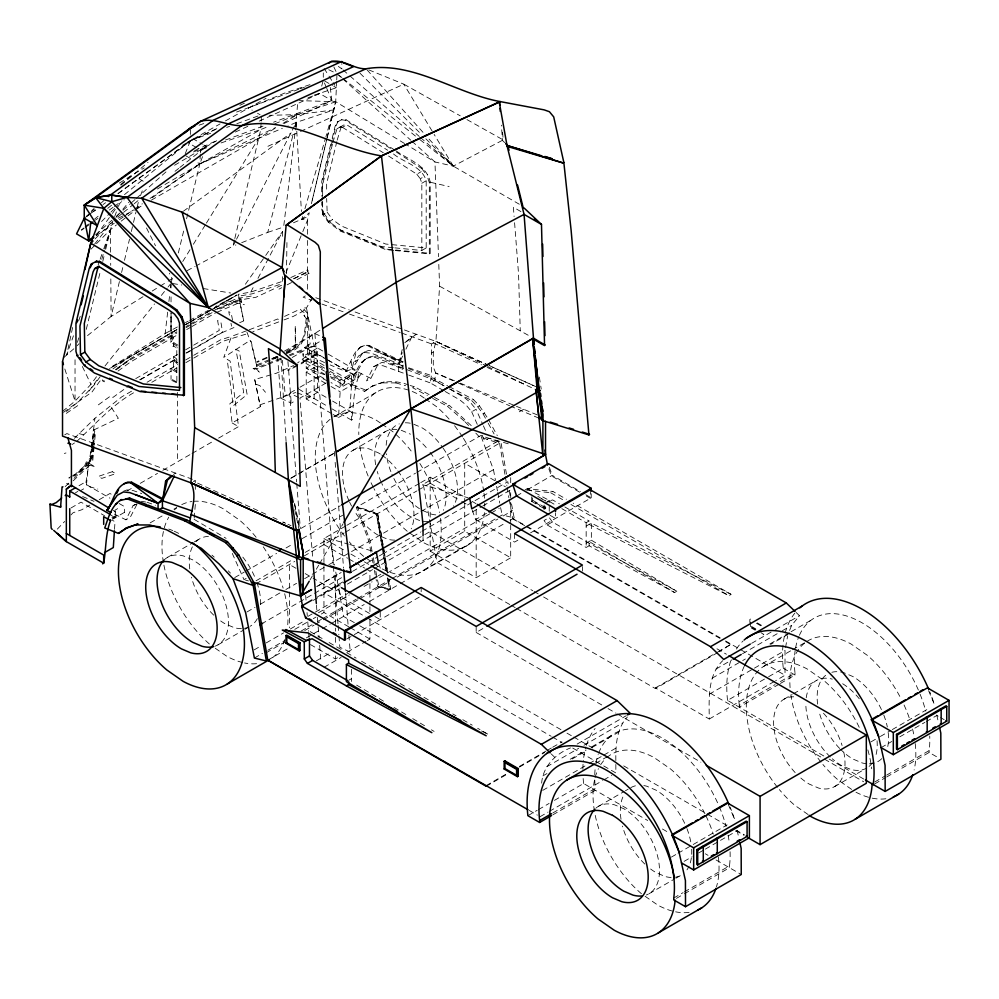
<?xml version="1.0" encoding="UTF-8"?>
<svg xmlns="http://www.w3.org/2000/svg" width="999" height="999" viewBox="0 0 999 999"><rect width="100%" height="100%" fill="white"/><g stroke="black" fill="none" stroke-linecap="round" stroke-linejoin="round"><path stroke-width="0.75" stroke-dasharray="5 3.75" d="M173.014 334.091L171.016 333.004L171.066 312.774L171.016 333.004L109.278 368.756M171.041 301.91L171.054 294.143M171.054 287.924L171.054 283.266M286.463 273.801L286.95 241.658M195.317 504.445L194.106 519.305L191.933 520.566M443.793 390.696L430.332 382.917L431.368 375.562L431.556 343.918L435.901 341.408L487.924 364.947M311.338 361.101L311.288 362.45L308.366 344.73L310.165 344.056L307.292 313.174L302.697 307.792L306.468 308.004L312.899 296.666M200.287 154.083L199.837 163.911L186.026 221.166M200.349 152.685L200.474 149.875L216.733 140.709M234.802 238.524L260.776 129.558L261.101 122.54M261.164 121.129L261.426 115.522M295.716 127.035L297.864 100.574M327.135 137.775L335.714 101.786L336.651 81.481M336.725 79.932L337.013 73.701L341.858 77.547M114.51 529.345L115.01 521.765L112.4 520.254M333.104 414.448L338.474 417.545L340.172 391.77L351.498 385.227L329.295 372.415M351.498 385.227L349.8 411.014L338.474 417.545M408.741 375.075L430.332 382.917L434.69 380.407L435.726 373.039L433.291 367.045L433.291 351.973L435.901 341.408L439.61 286.201L438.736 262.912M73.214 480.769L89.798 465.234L91.359 448.926M91.508 447.427L94.905 418.294L121.716 396.878L132.38 390.721M92.545 446.628L91.533 457.167L86.488 461.463L84.103 467.082L76.848 473.401L73.414 475.137M92.682 445.129L93.694 434.59L94.668 434.865L93.656 445.392M93.144 446.353L91.708 461.276L74.076 476.186M93.282 444.867L94.568 431.443L95.542 431.718L94.256 445.142M93.506 446.903L92.495 457.442L87.462 461.738L85.065 467.357L77.81 473.676L73.239 475.999M94.106 446.628L92.682 461.538L90.222 460.851L75.125 474.313M167.657 312.188L165.16 333.504L110.265 367.632M168.906 301.536L169.805 293.918M170.517 287.824L170.879 284.79M283.816 225.462L295.529 128.571M90.222 460.851L91.708 449.038M91.896 447.552L94.118 429.832L118.344 418.269L110.552 406.218M85.951 482.579L94.118 429.832L93.082 431.031M102.447 379.832L102.298 380.706L104.233 381.83L104.383 380.956L102.447 379.832L99.85 381.118L92.083 391.895L62.525 413.049M306.231 318.531C304.121 336.413 304.22 346.466 285.839 352.647M541.645 783.154C542.832 766.508 555.556 753.82 570.479 747.914M615.846 760.564C615.609 745.566 616.533 728.471 627.384 716.995M717.856 652.522L655.394 688.586L655.394 687.924L709.253 719.018C709.115 699.25 707.267 675.711 722.739 660.651M785.539 647.577L787.637 635.913M72.615 327.51L66.771 354.92L73.451 335.776M119.418 281.581L111.114 316.471L86.438 336.513M121.591 272.477L123.027 266.408M124.475 260.339L129.533 239.098M131.344 231.518L133.142 223.926M133.504 222.415L136.039 211.788M171.328 282.118L172.153 278.684L169.368 273.189M234.44 240.035L232.992 246.104L196.491 265.647M326.773 139.273L311.388 203.771L326.91 138.661M327.135 137.737L335.714 101.723L299.388 100.624M404.52 143.494L335.714 101.723L325.899 136.875M402.222 349.513L398.651 364.373L398.651 371.416L403.009 368.906L403.009 361.863L368.793 345.367C354.583 343.831 351.423 362.387 345.841 371.541L330.207 364.947M358.316 359.553L354.832 361.563L358.666 355.881L364.91 352.535L371.366 353.234L399.525 363.873L400 361.888L368.793 345.367L363.973 345.716L360.04 347.402M86.276 329.358L100.562 270.467M102.76 261.413L104.221 255.369M105.694 249.338L110.452 229.708L116.433 224.937M137.113 207.28L138.886 199.925L134.178 203.759M178.359 252.947L184.191 228.734M330.744 144.193L321.765 181.244L321.765 196.066M332.18 138.274L335.052 126.411L338.024 121.603L335.926 125.911L332.692 139.248M332.33 140.734L322.64 180.744L322.64 195.567M332.467 144.118L322.29 186.126L322.29 199.5M332.829 142.62L337.013 128.759L344.618 124.538L346.753 124.825L387.674 150.25M336.825 141.608L326.648 183.616L326.648 192.532M337.187 140.11L341.371 126.236M345.841 371.541L351.935 369.031L356.268 351.523L360.901 346.903M241.683 242.67L267.744 232.38L293.544 132.967M295.105 126.935L296.278 122.415L333.766 109.927L297.215 114.623L269.206 115.322M321.69 86.114L323.301 80.195M307.455 234.266L307.455 220.28L301.873 219.193L302.747 216.196M304.932 208.716L325.462 138.362M77.422 342.357L78.721 337.912M101.761 259.353L104.371 250.449M104.795 248.976L112.587 222.427M367.932 345.879L399.125 362.4L402.235 352.585M78.596 321.041L81.156 313.674M98.114 265.06L99.663 260.639M100.175 259.166L103.259 250.324M103.771 248.851L110.452 229.708L96.391 243.768M408.766 385.102C394.106 378.971 376.785 381.006 364.598 391.346L350.786 385.914C354.857 373.838 359.915 355.357 375.949 356.119L402.734 366.371M350.786 385.914L352.522 384.902L357.292 371.441L363.236 361.188L367.894 357.43M246.416 330.831L231.543 336.363L223.751 357.417L250.05 340.397L251.248 341.82L256.943 366.708L250.774 341.258M114.648 216.608L117.907 207.892M118.456 206.431L119.543 203.534L124.251 199.7M140.522 195.567L143.244 188.299M202.56 156.643L199.837 163.911L150.637 198.888M185.265 153.721L190.359 140.672L190.359 136.001M358.504 377.01C353.159 390.659 353.996 405.806 351.498 420.104L330.145 407.779M214.373 308.179L239.048 297.615L238.349 294.268L250.774 292.083L282.492 281.318L283.654 278.484M285.976 272.802L302.235 233.054M302.809 231.631L307.455 220.28L309.253 212.775L301.873 219.193M796.178 612.512L799.475 615.709L791.695 625.337L787.899 634.452L770.616 644.43M135.277 504.37L133.104 505.631L125.924 519.792L112.4 513.111M136.9 504.42L130.27 517.27L125.924 519.792M378.047 364.21L373.688 366.733L366.508 380.894L370.866 378.371L378.047 364.21L381.955 362.462L387.6 363.311L403.009 368.906M402.622 356.094L398.651 364.373L402.922 365.834M405.919 349.188L411.863 336.763L416.208 334.24L403.596 343.781M235.814 240.609L232.992 246.104L235.889 244.967M236.513 239.236L296.278 122.415L287.912 125.961M250.774 292.083L253.659 286.576M257.979 278.334L282.492 231.593L282.492 239.36M310.027 579.919L312.375 575.899M316.321 569.23L318.669 565.209M319.48 563.873L343.094 523.776M182.755 261.476L190.097 249.563M193.369 244.268L205.607 224.413M206.418 223.089L258.641 138.386L276.648 127.298M370.866 378.371L351.935 369.031L362.15 353.871L365.022 351.76L368.394 350.524L374.85 351.223L403.009 361.863L399.525 363.873M245.404 284.24L264.835 256.668M265.722 255.407L282.492 231.593M89.086 391.034L96.841 380.282M96.166 235.752L111.451 214.685M112.35 213.449L117.745 206.006M62.525 411.413L75.037 401.099L90.959 384.34L97.19 375.761M100.187 376.623L93.956 385.214L78.034 401.96L65.534 412.262L65.534 413.898L80.557 403.696M361.401 373.701L358.466 377.46L340.172 387.849L331.031 382.567M94.63 244.056L113.012 220.966M329.295 368.494L351.498 381.306L351.498 373.626L340.172 387.849L340.172 380.157L329.732 374.126M104.97 366.021L154.533 303.958M161.338 295.429L167.17 288.124M168.144 286.913L170.08 284.478M115.959 217.47L118.906 213.973M122.827 209.303L128.721 202.31M77.11 345.754L79.108 343.668M57.318 529.12L64.673 521.478M70.979 514.922L73.089 512.737L81.731 509.777L89.798 505.119M91.658 210.801L93.781 208.691M101.548 221.528L110.015 213.062M111.076 212L117.432 205.644M95.005 238.961L111.95 222.028M90.984 249.176L95.305 244.855M306.106 356.306L297.527 363.012M74.313 438.349L94.905 418.294M76.711 441.471C95.217 424.275 112.325 404.52 134.678 392.182M65.172 486.588L69.593 482.442M74.013 478.296L88.387 464.835L86.376 485.851L97.79 489.06M112.587 518.718L116.458 515.122M86.538 216.159L89.972 213.062M91.121 212.038L94.555 208.941M101.423 202.76L103.721 200.699M120.904 185.252L148.064 162.3M95.679 234.715L111.863 220.255M116.496 216.121L130.37 203.721M131.518 202.697L134.99 199.588M136.151 198.564L168.519 169.63M63.436 357.817L76.111 346.803M404.782 342.782L411.863 336.763M81.344 229.957L83.741 227.997M84.94 227.01L88.536 224.063M94.53 219.168L98.114 216.221M107.705 208.366L112.5 204.445M124.475 194.63L190.359 140.672L193.307 138.936L202.447 144.206M120.592 184.515L132.355 174.95L144.218 167.932M117.72 217.145L122.415 213.324M123.601 212.362L133.004 204.708M308.366 344.73L302.173 349.75L289.161 354.92M309.053 345.554L302.859 350.562L289.847 355.731M121.216 221.129L141.808 205.17M175.037 171.291L178.646 168.431M179.857 167.47L206.368 146.478L203.759 144.967M84.241 218.219L96.728 209.091M117.957 193.581L190.359 140.672L218.644 127.81M86.751 216.396L95.529 210.015M103.047 204.545L105.557 202.722M118.094 193.606L193.307 138.936M81.581 230.22L84.103 228.384M85.365 227.472L89.136 224.725M95.417 220.155L97.939 218.319M109.253 210.077L113.024 207.342M114.286 206.418L121.828 200.924M183.354 211.251L291.159 132.892M112.974 368.918L129.096 357.205L177.585 329.208M116.084 369.917L128.484 360.914L176.873 332.979M118.019 371.041L130.432 362.025L172.402 337.787L172.402 343.281L176.848 345.841L176.848 348.676L176.211 348.301L177.36 347.64M98.364 404.857L110.552 396.016L112.962 397.402L127.66 386.738M286.576 353.509C304.945 347.327 304.845 337.275 306.968 319.393L304.046 315.534L307.292 313.174M128.646 360.202L114.947 370.08L131.031 358.329L176.898 331.843M96.404 235.602L114.286 223.214M119.393 219.68L123.227 217.02M124.5 216.134L133.441 209.94M134.715 209.053L142.37 203.746M150.037 198.439L199.837 163.911L260.776 129.558L269.181 126.111M364.598 391.346L373.364 385.502M72.253 444.455L74.488 442.957M119.356 183.104L132.355 174.95M286.051 351.536L321.441 329.295M142.957 296.753L111.114 316.471L110.802 276.186M152.248 291.009L158.878 286.9M160.202 286.076L166.845 281.968M168.169 281.144L172.153 278.684M283.079 123.327L297.215 114.623L335.714 101.786M286.114 352.572L295.242 346.99L295.242 325.761L295.704 347.552L286.588 353.134M182.455 145.342L189.048 141.446M174.575 165.26L206.368 146.478M157.43 188.973L199.837 163.911L275.674 127.522M136.763 208.754L143.381 204.845M151.336 200.15L258.641 138.386L282.342 128.334M290.784 478.396L335.302 452.609M394.692 149.987L346.091 119.78L341.558 119.78L345.217 120.28L391.196 148.863M345.217 120.28L346.091 119.78M337.013 128.759L344.618 124.538M340.259 127.048L342.407 127.335L346.753 124.825M396.004 150.812C408.254 159.653 426.773 165.16 430.194 181.955L430.194 253.346L386.775 249.163L341.121 230.582L331.131 223.139L330.269 223.639L323.014 213.886L323.888 213.374L322.64 208.903L322.64 201.498M393.656 250.412L385.901 249.663L340.247 231.081L328.246 222.065L322.814 214.76L327.173 212.238L326.648 198.476M328.246 222.065L332.605 219.555L341.121 225.911L385.701 244.043L426.186 247.952L426.186 180.744C421.928 165.859 403.496 162.587 392.944 153.534M396.453 152.123L421.753 168.544L422.627 168.044M388.599 156.044L416.845 174.188L421.203 171.678M394.842 247.864L421.828 250.474L421.828 183.254L420.267 178.759L424.625 176.249M395.204 250.562L429.32 253.858L429.32 182.455L426.848 175.349L427.722 174.85M421.828 183.254L426.186 180.744M429.32 182.455L430.194 181.955M185.452 324.663L190.697 321.641M192.008 320.879L211.688 309.515M110.514 368.069L177.847 329.195L171.016 333.004L171.054 312.787M210.115 310.564L185.914 324.538L188.524 322.927M211.463 309.79L237.013 295.042L215.309 306.618M186.076 326.548L188.699 325.025M190.01 324.275L211.001 312.15M186.051 327.672L191.308 324.638M192.62 323.888L212.287 312.525M171.628 336.001L173.564 337.125L177.497 334.852M186.676 329.545L190.622 327.272M191.933 326.523L215.547 312.887M170.467 342.158L171.628 341.496M172.889 343.556L174.038 342.894M172.889 346.391L174.038 345.716M135.739 378.609L177.51 354.495M185.589 349.825L192.32 345.941M193.669 345.167L219.268 330.382L217.632 320.554L220.954 322.465L222.59 332.305L193.331 349.2M139.635 379.82L176.698 358.429M186.014 353.047L189.997 350.749M191.333 349.975L219.268 333.853L233.966 327.547M140.297 379.82L177.36 358.416M186.676 353.034L191.995 349.962M177.66 362.437L176.848 362.912L172.889 360.627M147.053 382.255L177.71 364.548M185.714 359.927L192.382 356.081M193.706 355.319L220.379 339.922L231.543 336.363M151.798 382.305L176.673 367.944M185.901 362.612L192.482 358.816M193.806 358.054L222.789 341.308L248.526 333.341M64.698 434.84L66.871 433.591L192.507 479.283M305.282 295.941L303.109 297.202L311.8 300.362M176.723 382.068L171.628 379.121L170.467 379.782L177.422 383.129M421.828 250.474L426.186 247.952M429.32 253.858L430.194 253.346M284.44 351.124L314.885 333.541L322.689 337.175M292.195 357.492L321.316 340.684M79.008 485.701L83.666 483.017L109.952 498.189M324.538 362.562L307.667 354.807L315.272 351.211M75.512 492.744L77.847 491.396M303.609 361.064L317.532 353.022M81.044 490.359L83.666 488.861M303.609 361.875L317.532 353.833L314.136 351.873M324.063 365.472L317.532 361.7L306.218 368.244L306.218 360.364M70.991 507.967L81.044 502.16L104.558 515.734M331.755 413.661L306.218 398.926L306.218 372.165L317.532 365.622L324.063 369.393M99.213 499.687L109.965 493.481L112.512 494.955M218.594 438.124L238.511 426.623L230.132 361.089L227.173 359.39L233.204 405.831L247.128 394.468L239.285 351.173L235.864 349.2L243.706 392.495L229.782 403.858L232.13 422.939L260.364 406.643L254.733 379.52L276.086 373.326L293.606 365.559M277.535 356.718L280.844 398.264L298.726 387.937M300.025 387.187L318.319 376.623L327.422 380.869M361.551 353.771L365.022 351.76M126.96 491.021L133.604 487.187M140.247 483.354L157.505 473.389M162.812 470.329L190.697 454.22M192.033 453.459L213.274 441.196M350.487 362.063L351.348 361.563L351.935 369.031M361.501 362.2L363.236 361.188M280.844 398.264L291.246 403.109L296.241 400.224M326.099 382.979L299.975 398.064L312.849 559.852M366.146 358.429L375.949 356.119M173.451 474.4L175.624 473.151M306.218 398.926L317.532 392.382L317.532 365.622M117.62 508.653L115.01 510.164L115.01 517.844L110.764 517.42M337.562 381.668L351.498 373.626M355.544 372.452L357.292 371.441M329.895 371.216L344.355 379.558L358.279 371.516L358.279 377.547L325.374 358.541M112.487 519.293L124.413 512.387M392.42 364.098L394.168 363.099M399.125 362.4L403.009 361.863L380.407 353.196M431.556 352.972L433.291 351.973M371.616 386.513L384.116 381.88M150.15 522.877L163.349 515.259M173.901 509.165L176.536 507.642M375.986 392.482L332.442 417.632A89.086 51.436 60 0 1 376.448 420.279L380.669 423.214M382.38 382.879L395.804 382.904L397.552 381.905M352.622 419.443L351.498 420.104L351.498 411.988L332.317 400.924M429.083 394.555L414.36 386.7L412.624 387.712L427.347 395.554M374.213 357.118L430.994 378.871L432.742 377.859L447.664 385.826M291.071 477.997L297.802 474.113M299.151 473.326L334.141 453.134M167.507 557.38L193.007 542.657M194.355 541.883L199.725 538.786M352.997 450.299L385.214 431.693M432.692 398.414L447.415 406.256L449.163 405.244L472.24 426.523M450 388.998L471.728 400.574L473.464 399.575L479.433 405.806L487.724 418.194M471.728 400.574L477.684 406.805L479.433 405.806M445.142 391.471L459.94 400.012L465.971 404.895L471.678 411.813L476.036 409.29L482.792 424.45M447.415 406.256L465.172 421.903L466.908 420.891M477.684 406.805L483.041 413.836L484.79 412.824M301.223 528.296L340.372 505.694M519.305 411.8L523.663 409.29M234.703 577.584L244.168 572.127M245.517 571.353L276.586 553.409M286.039 547.952L292.794 544.043M302.26 538.586L342.782 515.184M370.979 552.147L368.981 541.52L356.293 507.392L415.534 473.189M416.883 472.402L480.769 435.527L500.974 442.357L506.481 474.15M246.166 578.384L243.993 579.645L231.706 552.085M348.913 626.91L323.951 612.499L323.951 538.536L345.467 526.111M346.803 525.337L419.43 483.404M420.779 482.629L430.182 477.197L465.209 497.415M256.019 580.806L293.231 559.315M305.195 552.41L329.121 538.598L348.301 544.118M509.777 604.52L436.975 562.487L423.776 486.925L422.54 484.665L498.301 440.921L499.537 443.194L505.057 474.975M255.931 583.841L294.742 561.426M304.033 556.056L344.068 532.954M345.417 532.167L416.82 490.946M418.169 490.159L500.974 442.357M246.99 611.95L255.032 607.305M260.389 604.208L280.507 592.607M285.864 589.51L296.591 583.316M304.633 578.671L327.422 565.509M328.758 564.747L350.212 552.36M351.548 551.585L368.981 541.52M372.127 551.485L370.13 540.859L419.73 512.225M421.066 511.451L493.456 469.655L480.769 435.527M317.844 585.951L340.434 572.914M316.621 586.675L341.183 572.502M217.994 644.842L243.506 630.119M244.842 629.345L248.876 627.01M261.426 623.963L344.443 576.023M352.485 571.391L377.959 556.68M379.295 555.906L383.316 553.583L382.792 550.561M383.316 546.903L387.699 572.664L384.478 552.922L420.666 532.017M422.003 531.243L507.804 481.718L508.304 484.752M342.769 581.967L323.951 592.832L365.809 616.995M379.083 561.001L423.464 535.377M424.812 534.602L430.182 531.493L532.804 590.746M317.332 597.002L337.425 585.402L340.097 586.937M313.224 600.374L342.47 583.491M339.398 588.748L335.414 591.046L313.074 578.146M347.365 584.14L372.59 569.58M373.913 568.818L481.481 506.705M482.817 505.944L510.689 489.847L510.689 500.661M525.012 489.922L527.235 488.636L552.909 491.471L566.408 499.263M307.779 616.483L347.652 593.468M378.221 575.824L380.881 574.288M472.252 510.177L475.624 519.58L487.587 512.674M516.558 495.954L522.14 492.732M527.272 489.772L552.26 475.337L580.469 491.633M254.121 649.899L260.826 646.028M266.184 642.931L283.616 632.866M290.309 629.008L305.057 620.491M318.469 612.749L349.3 594.954M364.048 586.438L372.09 581.793M359.94 598.676L389.235 581.755L388.736 578.721L390.834 589.123L378.858 586.163L377.26 578.808L489.86 513.798M491.208 513.024L499.25 508.379M294.742 629.37L308.017 621.703M313.324 618.631L315.984 617.095M321.291 614.035L323.951 612.499M430.182 523.376L430.182 551.161L464.71 531.231L510.689 557.792L510.689 525.362M254.383 658.041L262.425 653.396M267.782 650.299L285.214 640.234M301.298 630.956L312.025 624.762M317.382 621.665L321.403 619.343M322.739 618.568L356.256 599.213M357.605 598.451L390.921 579.208M392.27 578.433L496.828 518.069M498.164 517.295L502.185 514.972L514.16 517.919L511.063 501.448M266.096 652.846L284.865 642.007M304.732 630.544L314.048 625.174M315.372 624.4L322.402 620.342M323.351 619.792L358.591 599.45M397.277 577.11L497.839 519.055M503.159 515.984L512.562 510.551M531.693 496.79L531.693 501.398L532.43 500.974L545.691 508.628L545.691 505.556M526.523 490.084L550.686 492.757L552.909 491.471M267.695 660.214L289.148 647.827M306.343 637.899L321.316 629.258M322.29 628.696L330.269 624.088M331.593 623.326L364.21 604.495M369.58 601.398L398.888 584.477M400.224 583.703L504.782 523.339M510.077 520.279L514.16 517.919M424.026 570.417L467.569 545.279M549.238 511.313L549.238 500.437L547.015 501.71L552.647 499.925L559.403 503.821M545.466 502.972L552.647 499.925M531.693 501.398L544.954 509.065L545.691 508.628M346.74 638.985L419.842 596.778M475.624 519.58L514.585 542.082L518.581 539.772M530.544 532.867L591.221 497.839L591.221 493.756M552.385 521.99L549.238 517.519L544.055 520.516L547.202 524.975L552.385 521.99L591.346 544.48L676.81 591.271L674.587 592.544L589.123 545.766L589.123 541.495L674.587 592.544M316.333 660.876L330.706 652.584M310.452 644.567L335.414 658.978L339.398 656.68M347.365 652.085L365.946 641.358M367.282 640.584L369.93 639.048L369.93 618.98M430.182 551.161L476.173 577.709L510.689 557.792M324.126 667.232L341.109 657.429M561.85 508.653L586.163 522.689L589.123 520.979L589.123 524.4L728.933 595.666L731.156 594.38L573.164 503.159M586.163 526.111L591.346 523.114L731.156 594.38M348.626 680.344L351.586 678.633M586.163 543.206L591.346 540.209L591.346 523.114M547.202 524.975L586.163 547.477L591.346 544.48M476.173 626.423L476.173 632.454L485.589 627.022M750.586 619.043L749.849 619.467L749.849 622.539M755.893 629.795L750.586 626.735L749.849 627.16L755.157 630.219M486.213 785.589L507.48 773.313M519.443 766.408L546.028 751.061M547.352 750.299L551.336 747.989M552.672 747.227L561.975 741.857M655.394 687.924L716.533 652.622M717.856 651.847L731.156 644.18L719.193 651.748M486.213 786.263L508.803 773.214M519.443 767.082L544.692 752.497M763.111 634.815L763.848 634.39L761.201 632.854M577.135 744.08L626.311 715.684M751.623 643.331L774.225 630.282M775.549 629.52L799.475 615.709M546.753 766.757L578.658 748.338M583.978 745.266L622.527 723.014M715.933 669.08L731.892 659.877M742.519 653.733L781.068 631.48M782.392 630.706L791.695 625.337M570.217 759.24L586.138 750.049M591.445 746.99L611.351 735.501M769.867 643.98L789.772 632.479M791.096 631.718L811.001 620.229M542.957 775.861L546.94 773.563M572.202 758.978L586.813 750.536M592.132 747.477L618.718 732.13M712.137 678.196L741.37 661.313M742.707 660.539L745.366 659.003M542.732 790.371L587.924 764.285M589.26 763.511L602.547 755.843M603.883 755.069L615.846 748.164M709.253 694.23L753.121 668.905M754.445 668.144L785.014 650.486L785.014 675.274L775.711 680.644M595.729 763.361L607.604 756.505M763.511 666.495L791.22 650.499M792.544 649.737L804.42 642.881M527.884 815.684L537.175 810.326M538.498 809.565L549.113 803.433M554.433 800.361L583.616 783.516L647.677 820.491M823.788 755.981L727.547 700.411L767.357 677.434M768.681 676.673L783.278 668.244A112.537 64.972 60 0 1 784.814 634.502M540.084 816.695L548.051 812.087M549.388 811.325L602.547 780.631M603.883 779.857L611.85 775.249M709.253 719.018L774.387 681.418M552.897 812.911L595.367 788.398A95.767 55.295 60 0 1 594.717 776.173M779.095 684.215L739.285 707.192L739.285 705.306L775.112 684.615M780.419 681.555L795.017 673.126A95.767 55.295 60 0 1 795.092 650.973M552.897 814.809L595.367 790.296L595.367 788.398M780.419 683.441L795.017 675.024L795.017 673.126M598.563 806.255L624.075 791.533M625.424 790.758L628.109 789.21M784.053 699.163L792.107 694.517M793.456 693.743L816.283 680.569M671.415 857.092L676.723 854.033M678.046 853.258L727.147 824.912M871.066 741.82L879.033 737.225M880.356 736.463L890.971 730.331M892.307 729.57L926.81 709.64M684.115 861.363L692.082 856.767M698.713 852.934L704.02 849.874M705.356 849.113L737.2 830.718L744.517 834.939M881.13 747.627L891.745 741.495M899.699 736.9L924.912 722.339M926.248 721.578L936.862 715.446L939.297 716.857M649.063 893.718L674.575 878.983M675.911 878.208L681.281 875.112A50.499 29.158 60 0 1 675.474 877.184M834.552 786.625L864.085 769.567M673.763 898.014L683.054 892.656M684.377 891.895L729.495 865.846A95.767 55.295 60 0 0 730.057 851.323M874.749 781.98L885.364 775.848M886.687 775.087L929.157 750.574A95.767 55.295 60 0 0 929.719 736.051M676.423 898.376L683.054 894.542M684.377 893.78L729.495 867.731L729.495 865.846M874.749 783.878L885.364 777.746M886.687 776.972L929.157 752.459L938.286 757.729M189.872 322.153L208.716 311.313M214.111 308.216L237 295.042M72.59 475.761L68.781 477.934L70.267 478.359M196.566 147.615L187.412 142.333L220.03 123.938M225.437 120.904L266.071 98.314M187.025 270.717L195.13 266.371M177.36 326.973L165.16 333.504L167.77 335.015M185.489 322.602L188.199 321.154M189.548 320.429L208.529 310.252M337.15 122.103L342.432 119.281M281.581 285.264L255.981 297.265L240.509 299.912L217.72 310.002M293.818 278.808L307.455 271.628L308.928 273.376L295.304 280.544M278.958 289.161L281.681 287.724M287.125 284.852L293.943 281.268M502.597 132.255L503.196 139.922L453.296 166.134L434.952 161.963L405.844 144.293M297.153 365.921L288.137 370.567L287.612 369.955L303.072 361.975L303.072 353.521L303.596 362.6L298.439 365.259M118.282 218.257L124.887 214.86M126.199 214.186L134.116 210.115M284.103 123.476L331.868 100.562L329.832 83.966M239.897 105.27L245.517 102.697M187.412 142.333L218.556 128.097M194.543 150.674L217.033 140.397M235.314 132.043L247.964 126.274M259.216 121.129L319.668 93.519L331.868 100.562L273.576 122.19M267.919 146.304L299.051 132.068M300.474 131.418L403.796 84.166L460.214 115.809M322.789 351.024L314.136 346.029L307.667 348.976L326.486 359.415M290.809 277.56L307.455 269.992M293.694 278.659L308.928 271.74L307.43 270.017M373.688 366.733L377.597 364.972L383.241 365.821L407.292 374.55M133.104 505.631L137.013 503.883M266.883 357.317L256.843 361.725L257.305 362.287L267.357 357.879M258.641 138.386L199.837 163.911L194.793 161.001M217.32 309.016L240.984 298.738L241.733 302.447L239.797 301.336M277.41 356.318L255.744 365.284M278.134 357.18L256.468 366.146M271.641 358.803L276.91 356.543M272.115 359.365L277.372 357.105M293.456 222.802L308.379 216.408M239.673 322.677L243.731 320.929L239.036 298.177L254.508 295.529M214.935 309.877L240.984 298.738M216.908 312.3L241.583 301.735L239.648 300.624L239.847 295.991L252.272 293.806L282.555 283.541M283.953 319.93L293.444 316.346L302.335 311.613L306.468 308.004L314.136 346.029L307.667 348.751L302.909 347.09M274.787 123.814L297.215 114.623M280.482 358.366L255.894 368.119L253.159 368.444L259.528 372.127M253.159 368.444L256.581 368.943L266.708 364.922M268.157 364.348L282.617 358.604M249.263 329.745L277.772 318.956L279.882 321.466L252.797 331.718M284.553 316.396L300.224 309.103L302.335 311.613L307.667 313.973L307.667 356.206M298.801 89.273L233.866 113.037M300.237 88.749L304.57 87.138M193.444 151.923L208.017 146.516M225.499 140.022L263.386 125.974M123.576 491.171L126.935 489.935L133.391 490.634L141.733 493.593M190.359 140.672L210.702 133.254M226.686 127.422L229.595 126.361M236.85 123.714L258.654 115.772M308.042 97.752L319.668 93.519M199.063 125.187L206.306 122.665M260.002 404.82L295.629 392.495M267.744 232.38L283.629 226.998M206.368 147.889L200.474 149.875L197.864 148.364M221.066 142.932L260.776 129.558M309.977 84.64L284.802 93.032L248.364 107.979L252.285 110.24M314.161 95.142L336.363 87.737L333.104 82.58M64.361 453.434L65.984 452.972M393.344 247.715L381.343 246.553L336.763 228.421M141.371 501.361L145.604 501.998M172.59 283.516L181.756 285.015M203.172 288.511L230.694 293.019M430.781 182.367L449.125 186.538M226.086 300.549L244.418 304.72M509.128 499.238L512.737 518.743L525.561 525.486M378.284 586.5L390.259 589.447L387.887 577.547M79.171 433.616L83.516 434.84M89.798 465.234L94.143 466.446M410.164 385.502L414.36 386.7M395.804 382.904L405.619 385.714M508.279 443.806L488.923 438.224L484.577 440.746L482.117 435.227M422.54 484.665L468.269 497.839M349.775 544.542L376.323 552.197M245.479 580.069L248.451 580.931M297.053 392.957L314.136 398.539L328.821 407.005M66.558 483.541L68.993 484.34M383.166 545.354L377.647 513.561L357.442 506.73L370.13 540.859M356.868 507.055L377.073 513.898L382.992 548.751M356.293 507.392L376.486 514.223L382.53 549.05M408.616 367.782L431.368 375.562M324.613 374.7L306.218 368.244L324.5 378.796M330.269 376.685L340.172 380.157M256.144 384.315L259.915 385.664L265.472 392.257M315.809 297.727L349.275 309.902M355.095 312.013L435.901 341.408L487.674 364.972M321.953 304.058L343.706 311.975M349.5 314.073L400.262 332.542M401.71 333.067L431.556 343.918M147.015 502.21L155.419 505.257M408.454 368.569L432.742 377.859M352.522 384.902L366.333 390.334M368.843 69.905L403.796 84.166L433.341 133.079M454.47 380.769L435.726 373.039L452.784 380.594M460.227 383.141L515.009 405.731M516.446 406.318L540.172 416.096M538.936 418.169L511.088 406.393M82.617 496.553L93.981 501.336M401.223 430.257L410.464 434.19M422.789 510.539L431.019 514.035A50.499 29.158 60 0 0 439.635 514.897M285.677 523.264L282.804 522.04L291.021 525.661M458.479 383.117L509.665 405.769M489.323 365.584L537.125 387.212L489.073 365.609M433.291 342.919L481.481 364.847M487.137 367.42L535.951 389.635M265.846 514.21L193.581 481.318L195.317 480.307L195.317 484.84M272.939 517.432L277.185 519.368M298.676 397.465L289.573 393.219L296.628 481.88M328.783 69.755L334.265 72.378M435.901 341.408L486.263 365.821M487.662 366.496L526.823 385.477M481.506 730.981L488.436 734.515L477.634 728.271M449.026 386.551L473.464 399.575M430.994 378.871L444.567 386.101M434.44 397.402L449.163 405.244M527.235 488.636L549.238 500.437M541.508 498.763L545.641 500.974L537.737 496.341M327.822 360.139L353.371 374.35L353.371 380.382L346.578 376.461M439.61 286.201L530.706 336.626M466.933 119.58L503.196 139.922M324.613 80.956L332.442 85.477M333.753 86.226L336.363 87.737M519.318 204.246L453.296 166.134L418.169 138.212M520.929 211.601L513.386 207.243L514.098 216.533M257.505 113.249L260.115 114.76M138.886 178.721L145.417 182.492M434.69 380.407L444.105 385.851M449.5 388.961L464.298 397.502L470.329 402.372L476.036 409.29M585.851 494.73L591.221 497.839M579.607 492.132L551.386 475.849L548.014 466.446M586.326 496.016L590.347 498.339L590.347 489.822M328.047 354.058L358.279 371.516M324.063 357.792L317.532 354.021L303.609 362.063L324.5 374.126M940.521 717.557L944.167 719.667M550.686 492.757L564.185 500.549M570.941 504.445L728.933 595.666M324.638 368.169L303.609 356.031L317.532 347.989L317.532 361.7M564.81 506.943L589.123 520.979M306.218 360.552L324.5 371.116M549.687 501.635L556.443 505.531M757.217 622.864L762.524 625.936M756.48 623.301L763.111 627.122M331.031 377.897L344.355 385.589L344.355 379.558M751.41 626.361L756.568 629.333M544.905 507.367L533.216 500.611L533.216 497.577M494.93 480.744L464.71 463.299L464.71 501.898M496.241 481.506L505.432 486.813M306.218 372.165L325.811 383.479M331.031 386.488L340.172 391.77M550.149 515.347L555.519 518.456L555.519 513.011M314.136 390.422L326.948 397.814M783.278 668.244L795.017 675.024M526.91 526.261L720.154 637.824M725.561 640.946L785.014 675.274M512.737 518.743L524.862 525.749M526.211 526.523L720.366 638.623M725.761 641.733L731.156 644.842M471.953 501.298L475.986 503.633M430.182 483.229L460.414 500.674M461.725 501.436L468.294 505.219M716.97 648.801L726.385 654.233M170.467 336.675L172.402 337.787M177.997 345.179L173.564 342.62L173.564 337.125M176.211 359.078L176.848 359.453L176.848 383.466M174.038 359.965L176.686 361.488M174.038 369.455L176.686 370.991M172.889 370.13L176.848 372.415M829.158 759.078L864.035 779.22M534.153 591.52L538.211 593.856M543.606 596.977L823.114 758.353M824.462 759.128L863.623 781.73M232.13 422.939L238.511 426.623M511.126 605.294L515.172 607.629M516.52 608.416L655.394 688.586M323.951 538.536L345.504 550.973M350.886 554.083L358.966 558.753M364.36 561.863L369.755 564.972M323.951 544.567L347.602 558.216M348.913 558.978L354.17 562.012M355.482 562.774L364.672 568.081M365.996 568.843L369.93 571.116L369.93 581.918M476.173 632.454L602.659 705.481M608.041 708.578L616.108 713.249M617.457 714.023L700.873 762.187M296.004 568.281L289.435 564.497L289.435 627.797M305.195 573.601L311.763 577.385M369.493 613.436L341.283 597.152L337.425 585.402M374.875 616.545L380.244 619.642L380.244 610.114M367.157 617.782L561.588 730.032M566.995 733.154L572.39 736.275M573.751 737.05L592.644 747.964M623.701 765.896L706.068 813.448M707.417 814.235L726.323 825.149M735.776 830.606L743.88 835.276M194.106 519.305L226.124 538.349M88.936 463.249L95.317 466.933M572.752 748.076L602.372 765.172M603.721 765.958L615.846 772.951L615.846 762.112M354.345 622.639L343.556 616.42L335.614 571.141M359.74 625.761L551.186 736.288M552.534 737.075L561.975 742.519M350.224 627.672L369.93 639.048M119.156 503.508L124.413 506.543L124.413 512.574M113.124 510.439L115.397 511.75L115.397 517.782L108.604 513.861M662.437 829.008L669.143 832.879M705.356 853.795L708.041 855.344M716.083 859.989L741.246 874.512M310.19 631.605L323.688 639.397M329.096 642.519L341.246 649.537M346.653 652.659L356.094 658.116M361.501 661.226L375 669.03M376.348 669.805L391.208 678.383M392.557 679.158L407.417 687.737M408.766 688.511L439.822 706.443M445.217 709.565L456.019 715.796M462.774 719.705L472.227 725.162M529.27 810.451L537.387 815.134M185.964 155.894L193.531 160.265M591.346 540.209L676.81 591.271M356.643 685.127L386.014 702.684M394.031 707.467L407.38 715.446M412.724 718.631L426.073 726.61M431.418 729.807L434.09 731.393M298.614 388.986L314.136 398.539L314.136 346.029M342.407 127.335L383.316 152.772M424.213 398.077L419.992 395.142A89.086 51.436 60 0 0 358.803 434.59M425.424 398.913L436.351 406.531A89.086 51.436 60 0 1 449.787 419.892M381.88 424.051L392.807 431.668A89.086 51.436 60 0 1 412.887 453.271M851.635 789.41L838.273 780.107A89.086 51.436 60 0 1 822.901 764.472M409.64 532.929L423.564 542.632A89.086 51.436 60 0 0 484.74 507.904M808.091 814.547L794.729 805.256A89.086 51.436 60 0 1 779.357 789.61M366.096 558.066L373.376 563.136M374.6 563.985L378.234 566.52M645.104 896.278L657.817 905.131A89.086 51.436 60 0 0 672.752 911.175M215.26 648.251L226.761 656.256A89.086 51.436 60 0 0 242.994 662.624M338.336 66.421L341.833 68.881L341.833 63.561M343.069 78.509L416.958 137.25M343.007 69.905L348.876 75.025M350.05 76.049L419.268 136.451M420.442 137.475L453.296 166.134L434.14 134.403M211.975 555.132L214.186 557.092M337.013 73.701L341.621 77.847M342.769 78.896L410.764 140.16M411.913 141.196L434.952 161.963L438.499 256.693M551.236 753.933L554.532 757.117M504.657 142.595L502.559 140.534L501.361 125.2M360.015 73.227L421.466 134.44M425.861 138.811L453.296 166.134L427.322 137.15M465.172 421.903L470.504 427.522M475.836 433.154L479.033 436.526L499.225 443.369L497.752 440.684M228.309 570.841L230.444 573.089M367.083 69.918L426.286 136.001M307.43 271.641L308.928 273.376M304.046 315.534L304.77 316.396M256.581 368.943L258.704 371.453M421.753 168.544L426.848 175.349M416.845 174.188L420.267 178.759M327.173 212.238L332.605 219.555M323.888 213.374L331.131 223.139M324.113 68.419L328.196 74.85M329.021 76.149L332.28 81.294M488.461 419.543L497.29 435.651M483.041 413.836L487.462 421.89M488.199 423.226L494.08 433.966M329.121 538.598L330.357 540.859L334.565 565.084M146.478 227.947L155.494 245.779M82.343 366.483L90.959 384.34M333.853 66.933L336.388 72.34M483.404 425.824L486.476 432.717M471.678 411.813L478.434 426.96M928.558 690.621L934.377 704.382A112.537 64.972 60 0 0 929.794 691.857M728.321 804.507L734.727 819.655A112.537 64.972 60 0 0 730.132 807.13M324.438 82.917L326.161 86.988M326.723 88.337L331.868 100.562M246.928 332.192L250.05 340.397M549.363 467.282L552.26 475.337M378.833 564.11L380.282 568.144M64.835 368.993L75.037 401.099L75.037 357.58M323.014 213.886L321.765 209.403L321.765 201.998M322.814 214.76L322.29 200.986M936.75 714.959L938.448 722.514M737.087 830.231L738.785 837.786M500.586 507.604L502.185 514.972M388.087 582.417L387.337 577.872L389.685 589.785L377.709 586.838L376.111 579.47M294.555 503.284L300.012 528.908M294.792 509.69L298.639 527.772M254.733 379.52L260.364 406.643M239.036 298.189L243.731 320.929M294.58 504.745L299.438 528.808M232.567 320.292L231.181 313.037L228.759 311.638L229.87 317.445M230.994 323.251L231.543 326.149M493.456 469.655L495.454 480.282M496.59 486.351L497.452 490.909M497.739 492.42L499.737 503.046M373.264 557.554L374.413 563.623M375.836 571.216L377.26 578.808M372.115 558.216L372.964 562.774M374.4 570.367L375.249 574.912M505.319 476.486L506.868 485.576M383.429 546.865L384.478 552.922M377.647 513.561L383.054 545.379M383.254 550.262L386.863 571.478M376.486 514.223L386.276 571.815L383.316 553.583M509.303 490.821L510.814 499.925M507.117 487.1L508.878 497.727M539.373 377.085L540.534 384.578M540.771 386.076L541.233 389.073M334.29 451.473L334.653 456.143M335.152 462.362L343.569 568.144M345.554 593.031L348.276 627.26M348.888 635.039L350.249 652.147L339.847 647.302L338.986 636.413M314.885 333.541L333.291 564.847M333.416 566.408L337.987 623.963M338.112 625.524L338.861 634.852M316.433 604.957L316.933 611.188M317.432 617.407L318.044 625.187M318.169 626.735L319.043 637.624M319.655 645.404L321.016 662.512M287.937 361.563L291.246 403.109M296.753 483.441L300.349 528.558M305.669 595.441L306.031 600.112M307.03 612.562L307.28 615.671M307.767 621.89L308.516 631.218M308.641 632.779L309.003 637.449M282.405 360.339L285.227 395.729M514.585 222.727L518.543 273.838L520.254 330.594M281.006 357.904L286.139 442.594M296.278 122.415L301.423 211.513M110.452 229.708L110.627 252.947M110.639 254.495L110.714 265.347M929.157 750.574L929.157 752.459M750.586 622.115L750.586 626.735M586.163 522.689L586.163 547.477M582.417 566.595L582.417 571.116M544.954 505.981L544.954 509.065M544.055 504.982L544.055 509.64M532.43 497.902L532.43 500.974M514.585 533.553L514.585 542.082M510.689 477.672L510.689 483.766M510.689 502.197L510.689 523.813M476.173 509.777L476.173 577.709M464.71 503.446L464.71 531.231M430.182 477.197L430.182 521.828M423.052 537.4L423.052 540.447M421.178 587.487L421.178 591.758M369.93 583.466L369.93 605.082M369.93 606.63L369.93 612.799M351.586 669.305L351.586 681.48M335.414 575.824L335.414 626.56M335.414 628.096L335.414 631.193M335.414 637.362L335.414 645.079M335.414 655.893L335.414 658.978M323.301 72.939L323.301 77.298M311.75 351.323L311.75 357.367M307.455 240.472L307.455 294.693M282.492 276.661L282.492 281.318M195.317 486.338L195.317 489.36M190.359 129.783L190.359 134.453M177.422 392.395L177.422 461.888M171.041 336.338L171.041 341.833L173.464 343.219L173.464 346.054L176.786 347.977L176.786 358.753L173.464 356.83L173.464 369.792L171.041 368.394L171.041 379.445M881.73 758.666A50.499 29.158 60 0 1 867.944 763.835M866.508 763.736A50.499 29.158 60 0 1 862.087 762.911L852.846 758.99A50.499 29.158 60 0 1 840.646 749.45M839.659 748.463A50.499 29.158 60 0 1 818.955 711.138M817.619 704.145A50.499 29.158 60 0 1 827.597 674.025M831.867 672.29A50.499 29.158 60 0 1 843.606 672.602L852.846 676.523A50.499 29.158 60 0 1 883.241 713.673M883.765 714.997A50.499 29.158 60 0 1 887.337 726.997M888.248 732.816A50.499 29.158 60 0 1 887.337 748.338M885.876 798.763A89.086 51.436 60 0 1 855.993 792.232M821.003 762.137A89.086 51.436 60 0 1 790.846 694.842M790.072 687.624A89.086 51.436 60 0 1 804.632 643.106M807.055 641.358A89.086 51.436 60 0 1 851.061 644.005L867.419 655.394A89.086 51.436 60 0 1 901.36 699.375M904.058 704.969A89.086 51.436 60 0 1 910.114 720.504M912.549 729.008A89.086 51.436 60 0 1 914.122 736.238M915.221 743.581A89.086 51.436 60 0 1 914.135 769.967M843.793 752.135A50.499 29.158 60 0 1 818.543 788.049L809.302 784.128A50.499 29.158 60 0 1 800.062 777.384M795.154 772.589A50.499 29.158 60 0 1 773.613 721.091A50.499 29.158 60 0 1 797.102 697.102M823.451 713.211A50.499 29.158 60 0 1 842.082 745.491M866.77 768.019A50.499 29.158 60 0 1 850.761 769.455L841.52 765.521A50.499 29.158 60 0 1 832.279 758.778M830.306 756.955A50.499 29.158 60 0 1 805.818 703.683M806.218 697.764A50.499 29.158 60 0 1 832.279 679.133M842.681 683.753A50.499 29.158 60 0 1 859.377 698.9M877.06 740.771A50.499 29.158 60 0 1 876.011 754.869M872.439 762.761A50.499 29.158 60 0 1 868.056 767.207M777.459 787.274A89.086 51.436 60 0 1 748.276 689.61A89.086 51.436 60 0 1 807.517 669.155L823.875 680.544A89.086 51.436 60 0 1 859.877 728.708M867.869 749.912A89.086 51.436 60 0 1 871.677 768.731M419.455 508.678A50.499 29.158 60 0 1 391.945 474.3M390.859 471.64A50.499 29.158 60 0 1 386.376 453.833M386.176 445.254A50.499 29.158 60 0 1 399.3 423.876M405.282 422.789A50.499 29.158 60 0 1 412.537 423.726L421.778 427.659A50.499 29.158 60 0 1 442.257 446.928M443.094 448.114A50.499 29.158 60 0 1 453.446 506.218M407.205 531.243A89.086 51.436 60 0 1 373.976 488.648M373.264 487.262A89.086 51.436 60 0 1 370.567 481.668M368.132 476.061A89.086 51.436 60 0 1 359.253 441.608M454.57 425.699A89.086 51.436 60 0 1 462.599 437.05M463.436 438.361A89.086 51.436 60 0 1 483.778 491.795M483.978 493.256A89.086 51.436 60 0 1 484.702 501.81M484.752 503.184A89.086 51.436 60 0 1 484.765 506.343M394.73 540.109A50.499 29.158 60 0 1 387.475 539.185L378.234 535.252A50.499 29.158 60 0 1 354.495 511.101M351.573 506.043A50.499 29.158 60 0 1 349.6 502.097M348.988 500.774A50.499 29.158 60 0 1 368.993 448.863L378.234 452.797A50.499 29.158 60 0 1 380.569 454.22M381.73 455.007A50.499 29.158 60 0 1 396.091 468.618M397.852 470.891A50.499 29.158 60 0 1 411.226 528.846M428.309 521.428A50.499 29.158 60 0 1 419.705 520.579L410.464 516.645A50.499 29.158 60 0 1 381.818 483.504M381.206 482.167A50.499 29.158 60 0 1 377.272 471.478M375.686 464.722A50.499 29.158 60 0 1 396.79 429.445M416.283 438.099A50.499 29.158 60 0 1 428.309 450.025M430.07 452.285A50.499 29.158 60 0 1 443.444 510.239M440.434 518.394A89.086 51.436 60 0 1 380.02 567.769M363.661 556.381A89.086 51.436 60 0 1 349.263 541.883M344.518 536.001A89.086 51.436 60 0 1 330.02 419.368M419.892 463.499A89.086 51.436 60 0 1 439.51 512.512M671.128 877.459A50.499 29.158 60 0 1 665.272 876.548L656.031 872.614A50.499 29.158 60 0 1 649.063 867.794M644.817 864.048A50.499 29.158 60 0 1 622.477 826.098M621.016 819.217A50.499 29.158 60 0 1 624.375 794.055M630.794 787.649A50.499 29.158 60 0 1 636.6 785.576M643.831 785.589A50.499 29.158 60 0 1 646.79 786.225L656.031 790.159A50.499 29.158 60 0 1 685.289 824.637M686.962 828.621A50.499 29.158 60 0 1 691.046 843.543M691.67 849.262A50.499 29.158 60 0 1 689.585 864.847M689.023 866.208A50.499 29.158 60 0 1 686.962 869.854M596.066 808.016A50.499 29.158 60 0 1 614.572 804.832L623.813 808.753A50.499 29.158 60 0 1 657.467 855.656A50.499 29.158 60 0 1 646.291 894.992M689.073 912.399A89.086 51.436 60 0 1 675.624 911.825M641.458 893.743A89.086 51.436 60 0 1 594.755 812.899M594.492 811.413A89.086 51.436 60 0 1 594.742 779.17M595.142 777.572A89.086 51.436 60 0 1 598.438 768.668M600.611 764.809A89.086 51.436 60 0 1 605.531 758.74M606.655 757.704A89.086 51.436 60 0 1 654.245 757.642L670.604 769.03A89.086 51.436 60 0 1 705.257 814.397M705.931 815.796A89.086 51.436 60 0 1 713.298 834.128M718.418 857.217A89.086 51.436 60 0 1 716.483 886.775M168.719 529.058A89.086 51.436 60 0 1 172.802 530.606M174.176 531.206A89.086 51.436 60 0 1 179.645 533.903M248.863 626.935A50.499 29.158 60 0 1 244.405 628.321M241.471 628.596A50.499 29.158 60 0 1 234.216 627.672L224.975 623.738A50.499 29.158 60 0 1 217.994 618.918M213.749 615.172A50.499 29.158 60 0 1 191.421 577.235M189.748 568.893A50.499 29.158 60 0 1 193.307 545.179M196.079 541.608A50.499 29.158 60 0 1 209.877 536.438M242.819 557.117A50.499 29.158 60 0 1 255.894 579.745M256.868 582.417A50.499 29.158 60 0 1 260.577 606.131M257.33 618.618A50.499 29.158 60 0 1 250.212 626.236M163.861 560.202A50.499 29.158 60 0 1 183.504 555.956L192.745 559.89A50.499 29.158 60 0 1 226.411 606.78A50.499 29.158 60 0 1 215.222 646.128M256.593 663.686A89.086 51.436 60 0 1 244.555 662.961M209.34 643.955A89.086 51.436 60 0 1 163.699 564.023M163.436 562.549A89.086 51.436 60 0 1 168.781 517.17M174.475 509.865A89.086 51.436 60 0 1 176.748 507.854M181.756 504.632A89.086 51.436 60 0 1 191.933 501.498M193.344 501.336A89.086 51.436 60 0 1 223.189 508.766L239.548 520.154A89.086 51.436 60 0 1 256.818 538.124M263.224 546.79A89.086 51.436 60 0 1 283.129 588.111M284.678 593.768A89.086 51.436 60 0 1 287.475 627.634M284.927 639.435A89.086 51.436 60 0 1 270.766 658.903M739.285 705.306A95.767 55.295 60 0 1 744.243 666.233M727.547 700.411A112.537 64.972 60 0 1 731.243 659.515M736.388 649.05A112.537 64.972 60 0 1 743.044 641.008M785.189 633.016A112.537 64.972 60 0 1 794.779 613.174M795.591 647.901A95.767 55.295 60 0 1 798.85 636.563M799.4 635.289A95.767 55.295 60 0 1 856.343 619.817A95.767 55.295 60 0 1 919.542 692.831M920.104 694.218A95.767 55.295 60 0 1 925.748 711.151M594.755 774.7A95.767 55.295 60 0 1 595.441 766.245M595.928 763.174A95.767 55.295 60 0 1 598.189 754.495M598.676 753.146A95.767 55.295 60 0 1 654.133 733.928A95.767 55.295 60 0 1 718.718 805.331M719.305 806.717A95.767 55.295 60 0 1 726.098 826.423M728.096 835.139A95.767 55.295 60 0 1 729.42 843.593M583.616 783.516A112.537 64.972 60 0 1 583.066 777.097M582.867 769.255A112.537 64.972 60 0 1 583.366 760.301M583.703 757.467A112.537 64.972 60 0 1 585.938 746.827M586.376 745.404A112.537 64.972 60 0 1 595.117 728.446M112.313 471.69L98.389 476.398L101.798 478.371L115.722 473.663L112.313 471.69"/><path stroke-width="1.5" d="M327.247 371.453L319.93 303.421L320.317 251.848L318.344 245.367L315.147 242.332L286.913 224.625M582.292 432.055L589.585 434.328L588.935 434.927L542.27 420.429L542.482 413.673L532.679 338.736L336.651 451.823M114.41 530.869L113.312 547.552L104.508 552.634M93.856 237.375L88.749 240.921L84.241 218.219L84.241 205.145L95.642 197.59L103.846 208.316L190.022 303.384L194.668 427.622L190.971 482.829C197.265 495.442 191.808 508.991 189.748 521.828L207.243 531.93M283.816 297.103L285.302 275.699L279.757 355.194M52.223 529.458L51.161 528.034L49.95 504.195L60.602 507.192L62.063 486.938L62.925 486.8M319.93 303.421L318.881 303.796L284.216 274.538L282.168 267.532L286.151 225.187L381.456 155.894L500.212 101.598L544.155 109.865L549.413 111.713L553.696 116.871L563.823 162.375L571.128 230.407L588.935 434.927M286.151 225.187L381.456 155.894L500.212 101.598C455.594 93.444 412.749 60.739 366.046 68.769C353.559 69.243 343.868 59.003 331.331 61.513L200.587 121.304L190.684 127.76L84.241 205.145L97.315 225.762L84.241 218.219L76.561 233.878L88.749 240.921L90.772 221.99M158.067 510.314L158.067 503.284L162.899 498.788L165.622 481.181L171.266 475.661M84.927 269.618L90.772 243.194L103.846 208.316L111.776 201.711L126.998 197.402L141.733 198.264L182.093 212.163L282.168 267.532L284.116 271.516M218.232 494.468L190.971 482.829L62.525 436.101L62.525 361.688L90.772 243.144L92.57 240.722M172.09 476.161L167.37 480.169L162.425 500.761L162.425 507.804L159.153 509.69M76.823 322.665L77.547 319.705M81.131 304.882L83.292 295.991M110.689 520.079C105.357 533.728 106.194 548.876 103.684 563.174L102.56 563.823M174.301 475.911L162.425 500.761L192.295 510.976M91.346 264.023L89.236 268.331L75.961 323.164L75.961 351.323L77.198 355.794L84.453 365.559L94.43 373.002L140.097 391.583L184.378 395.267L184.378 323.876L181.905 316.758L176.811 309.965L169.892 304.97L100.287 261.701L96.616 261.201L91.346 264.023L92.22 263.524L90.11 267.832M94.693 268.669L93.044 272.028L79.957 326.036L80.482 354.657L85.926 361.975L94.43 368.331L139.011 386.463L179.508 390.372L179.508 323.164L177.934 318.669L174.525 314.098L168.706 309.902L100.075 267.245L97.939 266.958L94.693 268.669L99.038 266.146L97.403 269.505L84.316 323.526L84.84 352.147L90.272 359.465L98.789 365.809L143.369 383.953L180.856 387.575M116.708 493.431L118.556 489.672M111.051 512.45L106.993 510.439C113.749 501.56 116.109 481.393 130.819 482.767L162.025 499.288L161.551 501.273L158.067 503.284L135.464 494.617M108.729 508.429L106.993 510.439L114.248 498.451M121.828 499.488C111.376 505.007 108.516 517.757 104.72 527.971L118.531 533.404L127.298 527.572L138.049 523.938L125.549 528.571L118.531 533.404M345.404 630.232L345.404 639.76L344.543 640.259L305.569 617.757L301.723 607.017L302.597 606.518L300.562 595.928L309.215 581.243M343.893 522.44L410.851 408.841L381.456 155.894C335.115 148.389 289.797 114.972 241.608 125.662C227.522 125.949 214.685 117.445 200.587 121.304L95.642 197.59L111.776 201.711L208.354 307.555L279.757 348.776L297.178 365.247L300.262 486.401L194.668 427.622M106.993 510.439L117.208 495.292L123.451 491.945L129.907 492.644L158.067 503.284L130.819 482.767L131.693 482.267L162.899 498.788M137.175 167.857L138.774 165.497M286.139 442.594L288.374 479.545L296.291 530.481L190.971 482.829L296.291 530.481L298.963 529.27L303.197 553.196L303.197 594.43L302.135 584.253M563.823 162.375L563.186 162.987L507.817 145.692L507.18 146.378L524.063 214.385L533.953 344.33M92.895 241.084L90.772 243.194L190.022 303.384L208.354 307.555L282.168 267.532M108.304 196.578L110.589 194.518M88.749 240.921L93.369 236.788M61.713 497.977L56.219 502.609L51.636 504.582L49.95 504.195M184.315 133.092L190.684 127.76L194.905 125.837M66.334 533.491L103.684 555.057L103.684 563.174L66.334 541.608L66.334 489.098L71.428 485.139M66.334 489.098L71.428 485.352L108.604 507.829M343.281 62.787L353.421 66.671L227.809 124.113L126.998 197.402L111.776 195.055L95.642 197.59L110.439 195.017L213.436 120.142L341.758 61.463M90.385 223.813L92.907 221.978M329.046 63.112L331.331 61.513L341.833 62.238M535.214 356.743L538.673 390.871L542.907 414.797L542.907 456.031L535.951 389.635L537.062 388.998L532.679 338.736L544.555 345.592L541.483 224.438L524.063 207.967M542.907 419.817L538.948 418.181L536.063 389.685L538.536 387.849M98.551 196.166L84.241 205.145L103.846 208.316L208.354 307.555L182.093 212.163M322.752 328.471L396.153 282.367L524.063 214.385L541.483 224.438M96.616 261.201L95.754 261.701L99.413 262.2L169.031 305.469L175.936 310.464L181.031 317.27L183.504 324.375L183.504 395.779M99.413 262.2L100.287 261.701M77.198 355.794L78.072 355.294M80.482 354.657L84.84 352.147M85.926 361.975L90.272 359.465M175.936 310.464L176.811 309.965M84.453 365.559L85.327 365.047M181.031 317.27L181.905 316.758M183.504 324.375L184.378 323.876M322.64 339.922L325.287 338.386L329.957 397.028M69.73 497.09L69.73 491.058L75.512 487.712M65.197 495.591L66.334 494.942L69.73 496.903M115.434 504.258L117.17 503.259M120.08 500.499L129.882 498.189L146.703 504.62M165.622 481.181L167.37 480.169M146.353 506.168L148.102 505.157L186.676 519.93L227.397 541.633L238.724 554.895L254.171 583.079M125.549 528.571L127.298 527.572M128.147 499.188L184.927 520.929L186.676 519.93M336.825 451.573L533.316 338.137L545.192 344.992M184.927 520.929L225.662 542.644L227.397 541.633M225.662 542.644L231.618 548.876L233.366 547.864M231.618 548.876L236.975 555.894L238.724 554.895M341.72 504.92L540.147 390.359L538.673 390.871L535.951 389.635M278.721 550.711L281.331 549.2L303.197 558.216L349.862 572.727L350.911 572.352L326.186 371.815M296.603 558.079L299.213 556.568L296.503 529.582M538.936 418.169L541.545 416.67L535.214 356.206M254.907 584.427L253.159 585.426L232.967 578.596L219.106 563.96L201.348 548.314L166.558 529.77L149.75 524.975L136.314 524.95M281.331 549.2L190.784 514.46L300.587 559.727L303.197 558.216L302.934 551.735L298.963 529.27M252.922 582.217L300.562 595.928L311.201 589.797M349.75 567.544L376.323 552.197L378.359 562.774L343.793 582.729M293.182 502.147L288.374 479.545L300.562 595.928L311.651 589.547M350.574 567.082L545.529 454.52L545.529 421.328M232.967 578.596L245.654 612.724L254.383 658.041L266.358 660.988L259.99 624.787L262.675 623.239M301.723 607.017L301.723 606.006L311.975 600.087M548.801 514.572L516.558 495.954L512.699 484.203L548.401 463.586L591.221 488.311L591.221 491.033M515.634 483.516L471.765 508.841L469.742 498.264L545.504 454.52L545.029 449.975M524.937 478.146L527.597 476.61M530.119 475.149L532.917 473.538M542.17 468.194L544.88 466.633M305.569 617.757L306.443 617.257M348.976 592.707L376.898 576.585M488.911 511.913L516.833 495.791M286.014 635.551L286.75 635.127L300.012 642.782L300.012 650.474L299.275 650.898L286.014 643.244L286.014 635.551L299.275 643.206L300.012 642.782M286.014 643.244L286.75 642.819M227.223 684.04L269.443 659.665M304.295 641.845L304.295 658.94L307.442 663.398L346.403 685.901L431.868 732.679L346.403 681.63L346.403 664.535L486.213 735.788L307.967 632.891L282.292 630.057L304.295 641.845L309.478 638.861L309.478 655.943L312.625 660.414L347.552 680.581M301.723 606.006L344.543 630.731L380.244 610.114L341.446 587.712M512.699 484.203L555.519 508.928L591.221 488.311M795.079 611.45L786.3 602.946L590.347 489.822L514.585 533.553L710.539 646.69L723.713 659.44L750.299 644.093M304.295 658.94L309.478 655.943M307.442 663.398L312.625 660.414M346.403 664.535L348.626 663.249L460.751 720.404M346.403 685.901L348.626 684.615L397.465 711.35M486.938 626.248L577.035 574.225M504.158 761.313L504.907 760.876L518.169 768.543L518.169 776.235L517.432 776.66L504.158 769.005L504.158 761.313L517.432 768.968L518.169 768.543M617.12 700.624L421.178 587.487L345.404 631.231L541.358 744.355L617.12 700.624L630.294 713.373L627.634 714.909M710.539 646.69L786.3 602.946M504.158 769.005L504.907 768.568L518.169 776.235M546.665 753.521L602.397 721.34A112.537 64.972 60 0 1 728.97 804.345M746.328 638.249L802.06 606.068M733.216 659.103L741.196 654.495M566.708 780.132L594.417 764.123M739.797 842.332L741.158 848.376L741.246 874.512L685.514 906.692L685.426 880.556L678.983 851.822A112.537 64.972 60 0 0 584.328 747.402A112.537 64.972 60 0 0 527.884 815.684L539.635 822.464L539.635 820.579L551.573 813.686M539.635 822.464L551.573 815.571M672.739 834.202L692.644 822.714M695.304 821.178L697.951 819.655M700.611 818.119L704.582 815.821M707.242 814.285L709.902 812.749M712.549 811.225L727.147 802.796M871.066 719.705L877.709 715.871M880.356 714.335L905.569 699.775M908.228 698.251L910.876 696.715M914.859 694.417L917.519 692.881M920.166 691.358L922.826 689.822M678.983 851.822L672.002 835.314L727.734 803.134L749.387 815.634L749.387 837.761L693.656 869.942L681.468 862.899M939.46 727.06L940.808 733.104L940.896 759.24L885.164 791.42L885.077 765.284L878.645 736.55L871.665 720.042L927.397 687.861L949.05 700.361L949.05 722.489L893.318 754.67L881.13 747.627M706.256 765.296L760.077 796.365L866.32 735.027L866.32 783.291L760.077 844.63L747.926 837.612M672.002 835.314L693.656 847.814L749.387 815.634M871.665 720.042L893.318 732.542L949.05 700.361M696.84 849.649L746.203 821.153L747.077 821.653L747.077 836.425L697.714 864.922L696.84 864.422L696.84 849.649L697.714 850.161L747.077 821.653M896.503 734.377L945.866 705.881L946.74 706.393L946.74 721.153L897.377 749.65L896.503 749.15L896.503 734.377L897.377 734.889L946.74 706.393M711.325 856.056L713.873 854.595M737.137 841.158L739.735 839.659M901.685 746.153L904.27 744.655M906.867 743.169L909.452 741.67M912.05 740.172L914.634 738.673M932.654 728.271L935.201 726.81M658.279 932.916L701.822 907.779M855.094 819.292L898.638 794.155M366.046 68.769L241.608 125.662L141.733 198.264L208.354 307.555L126.998 197.402L110.439 195.017M123.801 483.791L127.747 482.105L131.693 482.267M125.849 498.838L129.882 498.189M140.971 391.084L145.617 391.533M151.823 392.12L156.468 392.57M162.675 393.169L165.772 393.469M171.978 394.068L176.623 394.518M253.359 582.342L254.595 584.602L267.794 660.164L527.959 809.702M67.907 443.231L70.804 444.043M505.969 143.431L507.817 145.767L541.72 155.819M544.667 156.693L552.035 158.878M563.186 162.987L507.18 146.378L499.25 102.035M550.199 422.077L557.492 424.35M569.168 427.972L573.538 429.333M304.245 557.842L308.629 559.203M317.37 561.925L324.663 564.198M330.494 566.008L340.709 569.18M346.541 570.991L350.911 572.352M544.88 156.456L552.172 158.741M162.425 507.804L189.785 517.744M109.578 378.309L112.425 379.47M128.122 385.851L132.405 387.6M322.689 337.175L325.287 338.386M285.889 629.507L306.518 640.559L312.15 638.773L348.626 659.827L348.626 663.249M534.078 219.193L536.763 220.742M940.296 709.103L941.158 709.602L941.158 724.375L940.296 723.863M945.866 720.654L946.74 721.153M926.298 717.182L927.172 717.682L927.172 732.442L926.298 731.942M297.178 365.247L268.444 348.651L273.601 415.259L275.312 472.003M477.335 504.42L582.417 565.084L476.173 626.423L371.091 565.759M729.083 655.794L866.32 735.027M865.371 779.994L885.164 791.42M746.203 835.926L747.077 836.425M209.94 533.478L213.973 535.814M716.408 838.361L717.282 838.86L717.282 853.621L716.408 853.121M309.128 618.806L311.825 620.367M333.316 632.779L336.001 634.328M702.422 846.44L703.284 846.94L703.284 861.7L702.422 861.2M69.73 491.058L110.477 514.585M110.652 520.529L103.684 516.695L103.684 524.388M504.994 762.637L516.595 769.342L516.595 775.324M300.012 650.474L286.8 642.881L286.8 636.825L298.489 643.568L298.489 649.637M267.794 660.164L486.213 786.263L486.213 785.589M685.514 906.692L673.763 899.912L673.763 898.014A95.767 55.295 60 0 0 606.693 770.304A95.767 55.295 60 0 0 539.635 820.579M809.302 815.396L811.088 816.645A89.086 51.436 60 0 0 872.189 783.466M192.357 542.757L194.793 544.443M90.31 368.781L92.807 370.641M299.263 286.426L302.722 289.498M306.181 292.557L318.881 303.796M53.709 530.382L66.334 541.608L57.43 533.366M541.358 744.355L550.137 752.871M505.719 143.619L507.817 145.692M79.883 357.729L81.693 360.177M236.975 555.894L253.159 585.426L259.99 624.787M67.845 437.762L71.428 450.362L71.428 486.663M62.525 361.688L63.449 364.61M507.817 145.767L509.053 150.275M517.569 185.065L523.201 207.73M298.526 529.857L302.934 551.735M538.673 390.871L542.819 411.588L542.519 408.529M534.015 342.62L533.316 338.137L533.953 344.156M540.546 393.381L540.946 396.416M541.533 400.949L541.933 403.983M296.391 529.532L299.288 556.605M534.428 348.676L534.902 353.196M534.265 347.44L534.89 353.646M532.679 338.736L538.036 391.483L542.27 415.409L542.27 420.429M330.207 400.137L330.569 404.807M343.693 569.705L345.429 591.483M312.974 561.401L316.321 603.408M499.575 102.198L499.812 105.27M500.049 108.329L500.287 111.401M542.632 244.031L542.944 256.456M543.618 282.854L543.98 296.84M544.605 321.69L544.967 335.664M60.577 505.881L60.602 507.192M897.377 734.889L897.377 749.65M893.318 732.542L893.318 754.67M873.426 784.64L873.426 782.741A95.767 55.295 60 0 0 825.386 669.168A95.767 55.295 60 0 0 744.842 665.022M760.077 796.365L760.077 844.63M697.714 850.161L697.714 864.922M693.656 847.814L693.656 869.942M590.347 488.811L590.347 489.822M555.519 508.928L555.519 511.65M547.527 464.085L547.527 465.097L545.504 454.52L410.851 408.841L423.052 525.224L423.052 535.876M517.432 768.968L517.432 776.66M504.907 760.876L504.994 768.631M348.626 681.768L348.626 684.615M344.543 630.731L344.543 640.259M300.587 559.727L300.587 595.941M299.275 643.206L299.275 650.898M111.776 195.055L111.776 201.711M69.73 508.703L69.73 535.452M912.811 774.687A89.086 51.436 60 0 1 893.306 796.877M675.162 900.149A89.086 51.436 60 0 1 614.285 930.269L597.914 918.88A89.086 51.436 60 0 1 549.825 812.899A89.086 51.436 60 0 1 610.714 782.779L627.072 794.168A89.086 51.436 60 0 1 672.864 870.566M673.176 872.04A89.086 51.436 60 0 1 674.275 877.959M641.67 896.003A50.499 29.158 60 0 1 633.054 895.141L623.813 891.208A50.499 29.158 60 0 1 592.007 850.336A50.499 29.158 60 0 1 594.929 809.078M715.996 888.311A89.086 51.436 60 0 1 697.889 909.914M196.004 545.292A89.086 51.436 60 0 1 244.093 651.273A89.086 51.436 60 0 1 183.217 681.393L166.858 670.004A89.086 51.436 60 0 1 118.519 575.287A89.086 51.436 60 0 1 160.29 526.923M213.736 646.59A50.499 29.158 60 0 1 201.985 646.266L192.745 642.345A50.499 29.158 60 0 1 160.939 601.46A50.499 29.158 60 0 1 163.861 560.202M744.118 640.047A112.537 64.972 60 0 1 878.645 736.55M799.849 607.867A112.537 64.972 60 0 1 928.633 689.073M181.431 566.421L172.19 562.487A50.499 29.158 60 0 0 146.029 592.594A50.499 29.158 60 0 0 181.431 648.875L190.672 652.809A50.499 29.158 60 0 0 216.833 622.702A50.499 29.158 60 0 0 181.431 566.421M612.499 815.296L603.259 811.363A50.499 29.158 60 0 0 577.097 841.47A50.499 29.158 60 0 0 612.499 897.751L621.74 901.685A50.499 29.158 60 0 0 647.889 871.578A50.499 29.158 60 0 0 612.499 815.296"/></g></svg>
